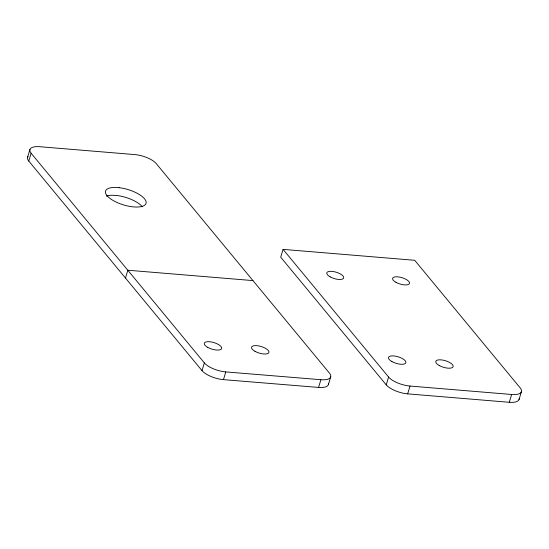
<?xml version="1.0" encoding="UTF-8"?>
<svg xmlns="http://www.w3.org/2000/svg" width="549" height="549" viewBox="0 0 549 549"><rect width="100%" height="100%" fill="white"/><g stroke="black" fill="none" stroke-linecap="round" stroke-linejoin="round"><path stroke-width="0.82" d="M27.567 157.33L29.941 149.52M28.761 161.042L31.135 153.233A16.95 6.403 16.9 0 1 39.727 146.713L134.821 154.592A16.95 6.403 16.9 0 1 156.245 163.602L329.503 373.19A16.95 6.403 16.9 0 1 320.918 379.716L318.564 387.429L223.45 379.64A16.95 6.403 16.9 0 1 202.018 370.63L28.761 161.042A16.95 6.403 16.9 0 1 27.958 156.575M125.474 278.034L127.842 270.225L252.952 280.594M202.018 370.63L204.365 362.903L31.135 153.233M223.45 379.64L225.797 371.913L320.911 379.709M509.273 402.287L511.647 394.477A16.95 6.403 16.9 0 0 520.239 387.958L414.701 260.288L283.071 249.376L280.697 257.186L386.235 384.856A16.95 6.403 16.9 0 0 407.66 393.866L509.273 402.287A16.95 6.403 16.9 0 0 519.176 398.643M328.357 384.623L330.704 376.902M386.235 384.856L388.603 377.046L283.071 249.376M407.66 393.866L410.034 386.057L511.647 394.477M519.059 399.48L521.433 391.67M328.467 383.778A16.95 6.403 16.9 0 1 318.571 387.436M225.797 371.913A16.95 6.403 16.9 0 1 204.365 362.903M106.389 196.11A21.157 7.995 16.9 0 1 111.969 195.238L116.724 195.492A21.157 7.995 16.9 0 1 142.28 206.767M410.034 386.057A16.95 6.403 16.9 0 1 388.603 377.046M119.092 187.683L114.343 187.429A21.157 7.995 16.9 0 0 115.338 201.682A21.157 7.995 16.9 0 0 146.048 203.295A21.157 7.995 16.9 0 0 119.092 187.683M255.004 351.312A9.072 3.424 16.9 0 0 268.928 352.472A9.072 3.424 16.9 0 0 256.808 345.664A9.072 3.424 16.9 0 0 255.004 351.312M207.735 347.38A9.072 3.424 16.9 0 0 221.652 348.54A9.072 3.424 16.9 0 0 209.54 341.725A9.072 3.424 16.9 0 0 207.735 347.38M391.938 361.592A9.072 3.431 16.9 0 0 405.855 362.745A9.072 3.431 16.9 0 0 393.743 355.93A9.072 3.431 16.9 0 0 391.938 361.592M395.953 282.31A8.811 3.328 16.9 0 0 409.472 283.435A8.811 3.328 16.9 0 0 397.709 276.82A8.811 3.328 16.9 0 0 395.953 282.31M330.141 276.861A8.811 3.328 16.9 0 0 343.66 277.979A8.811 3.328 16.9 0 0 331.891 271.364A8.811 3.328 16.9 0 0 330.141 276.861M439.214 365.51A9.072 3.431 16.9 0 0 453.131 366.663A9.072 3.431 16.9 0 0 441.019 359.849A9.072 3.431 16.9 0 0 439.214 365.51"/></g></svg>
